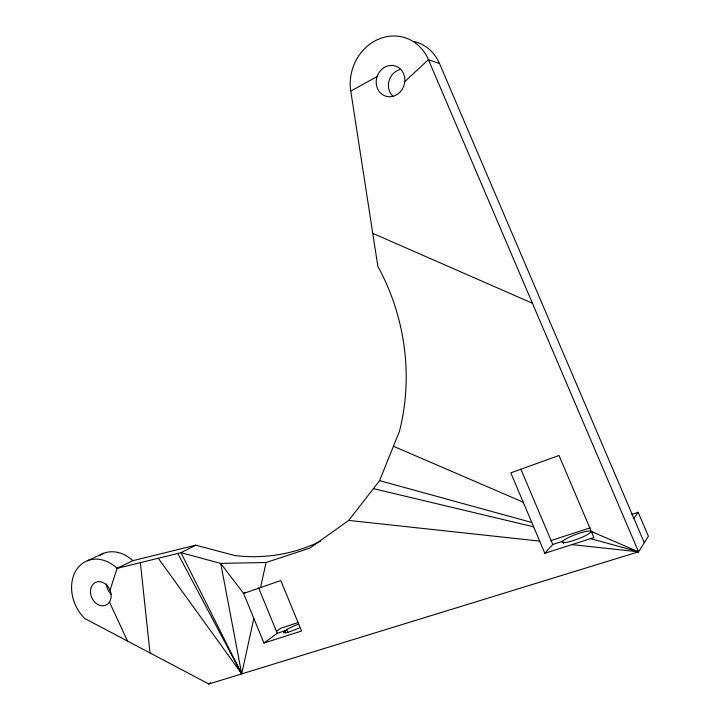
<?xml version="1.0" encoding="UTF-8"?>
<svg xmlns="http://www.w3.org/2000/svg" width="720" height="720" viewBox="0 0 720 720"><rect width="100%" height="100%" fill="white"/><g stroke="black" fill="none" stroke-linecap="round" stroke-linejoin="round"><path stroke-width="1.08" d="M158.283 558.243L241.704 673.893L253.836 618.372L243.603 593.46L220.734 563.4L180.963 552.69L117.108 568.341A35.676 28.143 65.5 0 0 76.383 569.952A35.676 28.143 65.5 0 0 84.789 618.525L208.854 684L638.55 551.817L648.387 536.211L638.154 512.28L631.755 514.359M245.43 592.308L243.603 593.46L260.559 587.556L266.058 562.5L309.798 548.118L348.723 520.416L379.575 480.654L399.447 431.325A202.311 175.86 75.9 0 0 377.865 266.373L350.766 91.071A45.252 40.428 -71.8 0 1 379.251 38.889A45.252 40.428 -71.8 0 1 428.418 59.643L439.515 63.567L644.283 542.718M110.034 590.256L117.108 568.341L132.831 560.691L195.714 545.184L234.837 555.534A197.658 173.007 76 0 0 320.436 541.269M633.852 518.31L638.154 512.28M544.824 553.266L593.919 537.57L559.008 455.49L510.804 472.86L544.824 553.266L552.753 544.455L562.581 541.287L563.427 543.276M404.775 81.639L428.418 59.643L638.55 551.817L571.932 544.599M253.836 618.372L263.943 643.05L277.254 633.276L284.85 630.828L286.677 629.631A13.158 1.944 -22.9 0 1 298.143 624.276M208.854 684L210.627 682.704M276.489 631.368L280.89 628.164L297.981 622.62M350.766 91.071L377.127 76.563M195.714 545.184L180.963 552.69L241.704 673.893L220.734 563.4L266.058 562.5M87.408 560.727L103.563 553.338M260.559 587.556L280.773 580.527L301.572 631.017L263.943 643.05M550.674 540.657L590.148 527.859M590.571 532.269L592.605 531.612M348.723 520.416L539.685 541.107M373.41 488.61L533.637 526.815M379.575 480.654L531.81 522.486M590.589 538.641L638.55 551.817L591.336 531.486M393.426 446.265L523.206 502.155M372.762 233.352L532.431 303.255M177.786 553.464L241.704 673.893M109.449 602.037L127.539 641.088M520.884 469.224L552.753 544.455M286.677 629.631L287.901 632.61M285.66 632.781L284.85 630.828A13.158 1.944 -22.9 0 0 286.29 632.565A13.158 1.944 -22.9 0 0 299.331 627.849M258.615 587.916L277.254 633.276M140.373 562.635L150.003 652.932M111.069 594.225A12.222 9.729 65.4 0 1 106.497 583.956M99.864 555.219A34.92 27.801 65.4 0 1 132.831 560.691M414.747 41.643A44.1 39.546 -70.9 0 1 439.515 63.567M393.453 96.75A15.435 13.842 -70.9 0 1 388.881 81.387A15.435 13.842 -70.9 0 1 400.104 69.516M90.477 590.877A12.483 9.846 65.5 0 0 105.435 605.304A12.483 9.846 65.5 0 0 106.506 584.982A12.483 9.846 65.5 0 0 90.477 590.877M399.645 92.475A15.84 14.148 -71.9 0 0 395.541 66.051A15.84 14.148 -71.9 0 0 376.407 84.69A15.84 14.148 -71.9 0 0 399.645 92.475M570.042 541.53A15.291 2.466 -20.5 0 0 590.868 531.468A15.291 2.466 -20.5 0 0 568.719 537.462A15.291 2.466 -20.5 0 0 570.042 541.53"/></g></svg>
